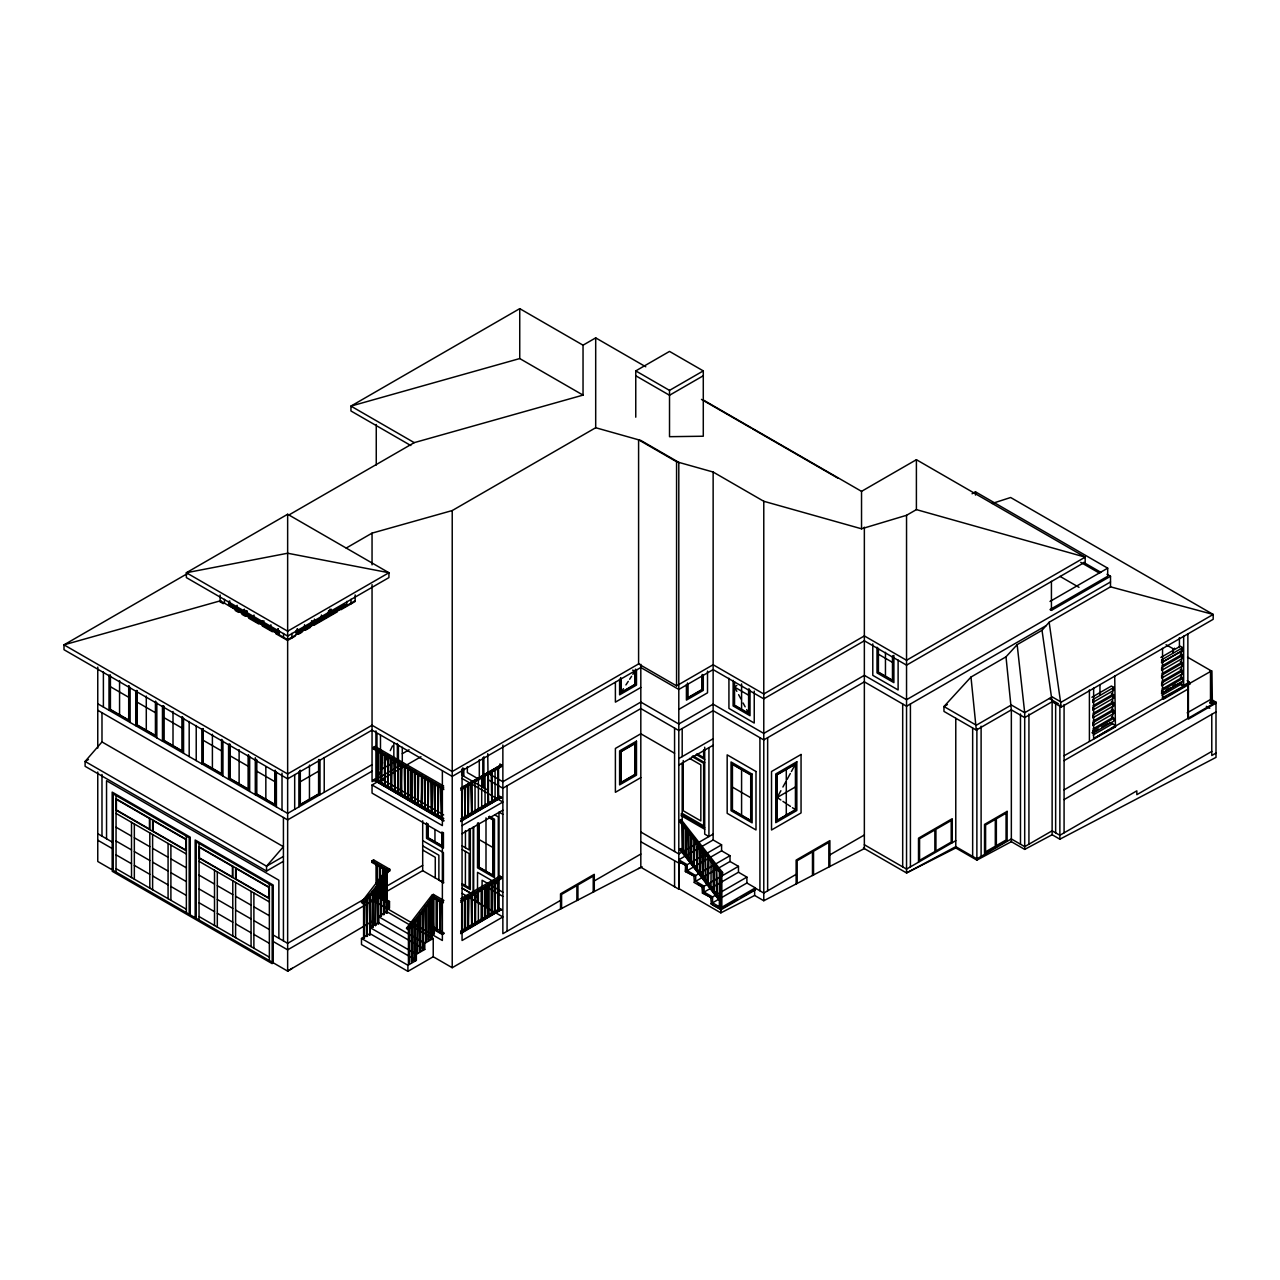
<?xml version="1.0" encoding="UTF-8"?>
<svg xmlns="http://www.w3.org/2000/svg" width="1280" height="1280" viewBox="0 0 1280 1280"><rect width="100%" height="100%" fill="white"/><g stroke="black" fill="none" stroke-linecap="round" stroke-linejoin="round"><path stroke-width="1.5" d="M434.96 842.016L434.96 829.792M465.392 885.6L465.424 851.408M469.152 828.928L469.136 849.92L462.144 845.872M470.352 828.704L470.32 889.648L462.128 884.912M473.152 892.576L473.184 827.152M473.664 892.864L473.712 826.928M477.52 902.32L477.52 893.28M477.52 889.472L477.536 872.336L492.752 881.12M485.68 907.024L485.696 888.336M381.408 769.424L376.96 778.848L376.96 733.648M384.448 762.976L388.08 755.312M390.288 750.624L392.528 745.888M780.88 800L777.136 797.52L780.88 790.72M782.912 787.008L785.616 782.096M787.088 779.408L790.32 773.52M791.408 771.52L795.424 764.224L777.136 774.768L777.136 820.256L795.424 809.696L795.424 764.224M621.008 678.416L621.008 692.4L623.456 688.688M625.92 684.928L628.256 681.376M629.648 679.248L631.616 676.256M632.864 674.336L635.072 670.976L632.592 670.16M388.592 871.536L363.648 903.936L362.24 903.12L361.488 902.176L386.768 869.344L386.768 870.96L389.76 870.848L389.76 869.232L373.584 859.888L372 860.8L372 862.432L386.768 870.96M365.808 898.496L368.176 895.408M378.864 881.52L384.816 873.808M363.648 903.936L362.896 902.992L389.76 869.232M369.232 895.04L370.288 894.656L369.76 934.912L369.232 895.04L370.288 894.656M364.656 901.968L364.128 938.16L364.128 901.664M366.944 898.992L366.944 898L366.944 936.544L367.472 898.304M375.392 925.584L375.92 887.344L375.392 925.584L374.864 889.696M377.664 886.048L378.192 923.952L378.192 883.392M381.008 880.72L381.008 879.728L381.008 916.24L380.48 880.416M384.352 876.384L383.296 876.768L384.352 876.384L383.824 914.608L383.264 867.712L382.736 875.728M433.984 897.04L408.656 929.92L407.248 929.12L406.512 928.16L431.792 895.328L433.36 894.4L443.92 900.496L442.336 901.408L431.792 895.312M409.632 926.032L414.384 919.856M429.824 899.792L432.192 896.704M428.656 901.968L428.656 940.496L429.184 902.272M408.656 929.92L407.92 928.976L433.2 896.144L433.6 897.52M408.96 928.528L408.96 927.536L408.96 964.048L409.488 927.84M411.776 924.88L411.776 923.888L411.776 962.432L412.304 924.192M417.408 953.088L417.936 916.88L417.408 953.088L416.88 919.232M420.224 912.928L420.224 951.456L419.696 915.584M425.84 906.608L425.84 905.616L425.84 942.128L425.312 906.304M101.984 712.704L101.984 741.936L85.104 761.44L85.104 766.304L266.544 871.072L283.424 861.312M1042.016 630.304L1049.136 622.272L1110.512 586.832L1213.184 614.448L1213.184 619.312L1061.28 707.024L1052.128 701.744L1024.704 717.584L1011.344 709.872L976.32 730.08L943.968 711.408L943.968 706.528L970.976 677.056L1006 656.832L1017.152 644.656L1042.016 630.304L1052.128 701.744M736.848 691.344L734.544 687.072L736.848 685.456M97.76 771.984L97.76 861.488L287.648 971.12L292.32 968.304M287.648 971.056L372.048 921.408L375.328 923.312M388.096 787.632L388.608 756.48L388.096 787.632L387.568 756.48L388.608 755.872M388.608 756.48L387.568 756.48M386.592 900.496L387.12 900.8M645.76 366.784L595.696 337.872L583.04 345.184L519.744 308.64L350.944 406.096L350.944 410.96L410.816 445.536M287.648 514.256L186.368 572.736L186.368 577.6L287.648 636.08L388.928 577.6L388.928 572.736L287.648 514.256L287.648 971.12M188.224 573.12L64 644.848L64 649.712L287.648 778.848L372.048 730.112L452.224 776.4L640.816 667.52L678.8 689.44L713.136 669.616L763.776 698.848L864.352 640.784L906.544 665.152L1085.184 562.016L1085.184 557.136L916.4 459.696L861.536 491.36L702.72 399.664M288.288 515.344L414.24 442.64L583.04 395.104L583.04 345.184M635.76 417.2L635.76 370.896L669.52 351.408L703.28 370.896L703.28 436.224L669.52 436.688L669.52 390.384L703.28 370.896M346.208 548.064L372.048 533.136L452.224 510.56L595.696 427.728L640.816 440.432L678.8 462.368L678.8 889.184L678.8 861.84L686.016 865.376L685.456 871.664L685.456 865.696M703.28 375.76L669.52 395.264L635.76 375.76M345.344 604.448L331.28 612.576L331.28 609.328M311.936 624.144L297.168 632.672L297.168 628.88M314.048 622.928L328.816 614.4L328.816 610.608M345.696 604.656L330.928 613.184L330.928 609.392M355.168 600.704L287.648 639.68L220.352 600.816M289.056 639.664L295.264 636.08M298.64 634.128L302.016 632.176M305.392 630.224L310.464 627.312M313.84 625.36L337.472 611.712M340.848 609.76L355.168 601.488L355.168 594.928M88.48 759.488L85.104 761.44L266.544 866.192L283.424 856.448M300.304 781.728L318.592 771.184M443.824 789.568L373.488 748.96L373.488 747.344L375.072 746.432L443.696 786.032M373.488 748.96L375.072 748.048M381.408 783.776L381.936 752.624L381.408 783.776L380.88 752.624L381.936 752.016M381.936 752.624L380.88 752.624M385.28 756.48L384.752 785.712L384.224 754.544L385.28 754.544M372.048 764.688L287.648 813.408L97.76 703.776M391.952 760.336L391.424 789.568L390.896 758.4L391.952 758.4M372.048 771.184L287.648 819.904L97.76 710.272M402.288 753.712L409.088 749.792M394.768 791.504L394.24 760.336L394.768 791.504L395.296 760.336M443.824 821.04L373.488 779.824L375.168 778.864L443.776 818.48M401.456 795.36L400.928 764.192L401.456 795.36L401.984 764.192M373.488 780.432L375.168 779.472L409.472 799.28M400.992 764.976L372.048 781.68L372.048 584.64M377.536 781.552L378.592 781.552L378.592 750.688L377.536 750.688L378.064 781.248M442.368 833.712L372.048 793.104L372.048 784.976L420.976 756.736M414.816 803.072L415.344 771.904L414.816 803.072L414.288 771.904L415.344 771.296M415.344 771.904L414.288 771.904M417.104 774.144L418.16 774.144L418.16 804.992L418.688 775.76M417.632 774.448L418.688 773.84M420.432 776.064L422.016 775.152M420.96 776.368L422.016 775.76L421.488 806.928L421.488 776.064M397.584 793.12L398.64 793.12L398.64 762.256L397.584 762.256L398.112 792.816M423.776 778L424.832 778L424.832 808.848L425.36 779.616M424.304 778.304L425.888 777.392M861.536 528.8L906.544 515.296L916.4 509.616L1085.184 557.136L906.544 660.272L864.352 635.92L763.776 693.984L713.136 664.736L676.576 685.856L638.592 663.936L638.592 439.808L676.576 461.744L713.136 472.032L763.776 501.28L861.536 528.8L861.536 491.36M427.12 779.92L428.176 779.312L428.176 810.784L428.704 779.616M427.648 780.224L428.176 810.784M404.256 796.976L405.312 796.976L405.312 766.112L404.256 766.112L404.784 796.672M430.464 781.856L431.52 781.856M430.992 782.16L432.048 781.552M639.088 663.648L452.224 771.536L372.048 725.248L287.648 773.968L64 644.848L220.752 600.704M407.6 768.048L408.128 798.608M433.808 783.776L434.864 814.64L435.392 783.472M407.6 798.912L408.656 798.912L408.656 768.048M410.944 800.832L412 800.832L412 769.968L410.944 769.968L410.944 800.832L412 800.832M437.136 785.712L438.192 785.712M437.664 786.016L438.72 785.408L438.192 816.576L437.664 785.408M440.48 787.632L441.536 818.496L442.16 787.28M417.632 773.84L417.632 804.688L418.688 804.688M621.008 692.4L635.072 684.288L635.072 670.976M424.304 777.696L424.832 808.24M461.152 787.952L499.872 765.6L501.456 766.512L501.456 764.88L499.872 763.968L499.872 765.6M460.656 788.432L501.456 764.88M487.872 773.136L488.4 804.288L487.744 753.696M497.808 767.296L500.304 765.84M972.08 493.776L975.472 491.824L1107.696 568.16L1107.696 576.272L1050.016 609.568L1051.424 610.384L1110.512 576.272L1110.512 586.832M461.68 788.864L461.68 819.12M463.952 786.32L465.536 786.624L465.008 817.792L464.48 788.56M468.352 815.872L467.824 784.704L468.352 815.872L468.88 784.704L467.296 784.4M471.696 813.936L471.168 782.768L471.696 813.936L472.224 782.768L470.64 782.464M475.04 781.152L475.04 812.016M478.384 779.216L478.384 810.08M481.712 777.296L481.712 808.144M485.056 775.36L485.056 806.224M488.4 773.44L488.4 804.288M495.072 769.584L495.072 800.432M500.928 766.208L498.416 767.648L498.416 798.512L498.336 766.992M460.656 790.064L501.456 766.512M640.816 687.472L615.392 702.144L615.392 682.432M430.992 781.552L431.52 812.096M430.992 812.4L432.048 812.4L432.048 783.472M372 862.432L373.584 861.52L373.584 859.888M376.048 883.44L376.048 864.16L377.104 863.552M377.104 883.44L377.104 864.16L376.048 864.16M460.688 818.976L499.776 796.4L501.456 797.36L460.656 821.52M380.448 896.944L379.392 896.944L379.392 866.08L380.448 866.08M462.384 818.592L465.792 816.64M467.824 815.568L468.88 815.568M471.168 813.632L472.224 813.632M474.288 811.728L498.944 798.208M379.392 866.08L380.976 865.776M491.744 802.368L492.272 771.2L491.744 802.368L491.216 773.136M460.656 820.912L501.456 797.36M462.064 825.584L502.864 802.032L461.92 778.4M462.064 833.712L502.864 810.16M678.8 709.392L707.52 692.816L707.52 671.12M373.68 892.32L372 893.296L387.824 902.432L387.824 909.136L389.504 908.176L389.504 901.472L373.68 892.32L372 893.904L387.36 902.768L389.04 901.808L380.24 896.736M372.48 894.368L287.648 943.344L273.232 935.024M381.136 889.376L422.688 865.376M377.104 895.008C375.136 896.448 378.704 889.776 377.104 887.296M377.104 896.96L372.048 899.888L442.368 940.496L442.368 832.784M380.48 895.024L422.688 870.656L443.424 882.64L443.424 852.608L422.688 840.608M372.048 901.12L287.648 949.84L273.232 941.52M382.736 879.584L383.264 898.576M383.792 898.88L382.736 898.88M389.04 901.808L389.04 907.904L387.824 909.136M378.368 916.544L424.784 943.344L424.784 949.44L378.368 922.64L378.368 916.544L386.816 911.664L433.232 938.464L433.232 956.736L407.92 971.36L361.488 944.56L361.488 938.464L369.936 933.6L416.352 960.4L416.352 954.304L369.936 927.504L369.936 933.6M380.48 915.936L381.536 915.936L381.536 880.032M383.296 914.304L384.352 914.304M386.112 912.688L387.168 912.688L386.112 912.688L386.064 871.872M369.936 927.504L378.368 922.64M372.576 891.68L372.048 926.896L373.104 926.896L373.104 890.992M374.864 925.28L375.92 925.28M377.664 923.648L378.72 923.648L378.72 883.696M372.048 926.896L373.104 926.896M432.848 897.552L433.36 927.504M363.6 902.336L363.6 937.856L364.656 937.856M366.416 898.688L366.416 936.24L367.472 936.24M369.232 934.608L370.288 934.608M640.816 777.616L615.392 792.304L615.392 748.448L640.816 733.776L674.576 753.248M678.8 758.576L713.136 738.752M438.992 901.104L440.672 900.752L440.048 931.968L439.52 900.8L442.864 902.736M678.8 765.088L713.136 745.248M443.472 902.368L442.336 903.04L432.32 897.248M460.784 898.672L499.872 876.112L501.456 877.024L501.456 878.64L460.656 902.192M460.656 900.576L501.456 877.024M467.824 896.848L468.88 896.848L468.352 928L467.824 898.768M474.512 892.976L476.096 893.28M478.384 922.224L478.384 891.36M481.184 889.12L482.768 889.424M461.68 901.008L461.68 931.248M471.696 895.216L471.696 926.08L471.168 894.912M488.4 885.568L489.456 885.568M495.072 881.712L496.128 881.712M432.624 928.896L434.304 927.936L434.304 933.952L432.624 934.912L432.624 928.896L442.336 934.496L444 933.536M436.176 898.88L436.176 929.728L437.232 929.728L437.232 898.88M436.176 929.728L437.232 929.728M432.16 934.64L433.824 933.68L433.888 898.88M439.52 931.664L440.672 931.616L440.672 902.672M425.312 941.824L426.368 941.824L426.368 905.92M428.128 904.624L428.128 940.192L429.184 940.192M430.944 900.976L430.944 938.576L432 938.576L432 898.608M430.944 938.576L432 938.576M424.784 943.344L433.232 938.464M416.88 952.784L417.936 952.784M419.696 951.152L420.752 951.152L420.752 913.232M422.512 949.536L423.568 949.536L423.568 909.568L423.04 949.84L422.512 911.936M416.352 954.304L424.784 949.44M460.688 931.104L499.776 908.544L501.456 909.504L460.656 933.664M460.688 931.728L475.984 922.896M484.48 917.984L498.944 910.336L498.992 812.08L502.864 814.304M464.48 898.768L464.48 929.632L465.536 929.632L465.536 898.768M467.824 927.696L468.88 927.696M471.168 925.776L472.224 925.776M474.512 923.84L475.568 923.84L475.568 892.976L475.04 924.144L474.512 894.912M477.856 921.92L478.912 921.92M481.184 891.056L481.184 919.984L482.24 919.984L482.24 889.12L482.24 919.984M484.528 887.2L484.528 918.064L485.584 918.064L486.112 887.504M488.928 885.872L487.872 885.264L487.872 916.128L488.928 916.128L488.928 885.264M491.216 883.344L491.216 914.192L492.272 914.192L492.8 883.648M464.48 929.632L465.536 929.632M484.528 918.064L485.584 918.064M487.872 916.128L488.928 916.128M491.216 914.192L492.272 914.192M495.6 881.408L495.072 912.576L495.072 881.104M497.808 879.424L497.808 910.288L498.944 910.336M460.656 933.056L501.456 909.504M408.432 928.224L408.432 963.744L409.488 963.744M411.248 926.544L411.248 962.128L412.304 962.128M414.064 922.896L414.064 960.496L415.12 960.496L415.12 920.544M414.064 960.496L415.12 960.496M361.488 938.464L407.92 965.264L416.352 960.4M1050.016 601.456L1107.696 568.16M720.608 899.024L719.376 899.744L719.376 872.288L679.808 821.856L681.04 819.52L722.544 872.432L722.544 874.048L721.312 874.768L720.608 873.856L720.608 907.424M682.32 824.4L682.768 852.416M1110.512 581.968L906.544 699.712L864.352 675.344L763.776 733.408L713.136 704.176L678.8 724.016L640.816 702.08L502.864 781.728L487.344 772.832M560.528 900.4L502.864 933.696L502.864 745.056M594.288 880.912L640.816 854.048M433.232 956.736L452.224 967.712L494.896 943.072L642.08 866.736M688.128 831.808L688.576 859.824L689.104 832.08L688.128 831.808L688.576 859.824M1046.176 625.6L906.544 706.208L864.352 681.84L763.776 739.904L713.136 710.672L678.8 730.512L640.816 708.576L502.864 788.224L487.744 779.504M690.944 835.408L691.392 863.424L691.92 835.664L690.944 835.408L691.392 863.424M638.592 868.544L640.816 867.248L678.8 889.184M694.224 867.024L694.304 838.688L694.224 867.024L694.752 842.896M719.376 906.704L719.376 900.544L679.808 849.296L681.04 848.592L719.408 897.504M679.808 850.112L681.04 848.592M697.568 846.496L697.04 870.624L697.12 842.288M697.04 870.624L697.568 842.864M713.136 834.112L678.8 853.952L640.816 832.016M777.136 797.52L795.424 786.96M686.288 832.096L685.76 856.224L685.824 831.84M947.408 704.544L943.968 706.528L976.32 725.216L1011.344 704.992L1024.704 712.704L1052.128 696.864L1061.28 702.144L1213.184 614.448L1010.64 497.504L992.128 503.488M721.584 844.832L713.136 839.968L678.8 859.792L687.232 864.672L721.584 844.832L721.584 850.816L687.232 870.64L687.232 864.672M702.224 849.776L702.672 877.792L703.2 850.048L702.224 849.776L702.672 877.792M679.344 863.376L640.816 841.76M680.576 862.864L679.344 861.52M688.128 859.248L689.104 859.52M704.992 853.312L705.44 881.328M705.44 853.872L705.968 881.024M690.944 862.848L691.92 863.12M708.24 884.896L708.32 856.576L708.24 884.896L708.768 860.768M693.776 866.448L694.752 866.72M711.008 888.416L711.088 860.096M696.592 870.048L697.568 870.32M685.456 871.664L694.448 876.224L687.696 872.32M695.68 875.52L730.016 855.68L730.016 861.488L695.68 881.312L695.68 875.52L687.232 870.64M700.384 850.08L699.856 874.208L699.936 849.824M716.224 867.632L716.672 895.648M716.672 868.208L717.2 895.344M702.224 877.216L703.2 877.488M693.904 876.544L694.448 882.016M721.312 874.768L722.544 872.432M702.336 887.216L702.896 892.784L711.328 897.648L702.336 893.104L702.336 887.216L693.904 882.336M704.112 886.192L738.464 866.352L738.464 872.24L704.112 892.08L704.112 886.192L695.68 881.312M707.792 884.32L708.768 884.592M710.56 887.84L711.536 888.112M713.36 891.424L714.352 891.696L713.36 891.424L713.36 863.984L713.824 892M712.56 896.944L746.896 877.12L746.896 883.008L712.56 902.832L712.56 896.944L704.112 892.08M710.784 897.968L711.328 903.536M712.56 904.88L720.848 909.04L737.744 899.28M712.56 902.832L720.992 907.712L755.344 887.888L755.344 889.936L720.992 909.76L710.784 903.856M741.12 897.328L752.944 890.496M1173.088 648.672L1172.944 652.48L1173.088 648.672L1166.032 644.752M1091.904 697.248L1111.392 686.016L1113.84 687.424L1113.84 690.272L1092.752 702.448L1092.752 699.616L1113.84 687.424M1160.832 657.456L1180.304 646.224L1182.768 647.632L1182.768 650.48L1161.664 662.656L1161.664 659.824L1182.768 647.632M1161.488 662.56L1182.592 650.384M796.128 874.384L763.776 893.056L755.344 888.176M829.888 854.88L864.352 834.992M1093.136 705.68L1112.608 694.432L1112.608 691.184M1162.064 665.888L1181.536 654.64L1181.536 649.776L1182.768 650.48M1113.84 695.152L1092.752 707.328L1092.752 710.176L1113.84 697.984L1113.84 695.152L1111.392 693.728M1182.768 655.36L1161.664 667.536L1161.664 670.384L1182.768 658.192L1182.768 655.36L1180.304 653.936M1093.136 713.392L1112.608 702.144L1112.608 698.896M1162.064 673.6L1181.536 662.352L1181.536 659.104M1113.84 702.864L1092.752 715.04L1092.752 717.888L1113.84 705.696L1113.84 702.864L1111.392 701.44M1182.768 663.072L1161.664 675.248L1161.664 678.096L1182.768 665.904L1182.768 663.072L1180.304 661.648M1093.136 721.104L1112.608 709.872L1112.608 706.624M1162.064 681.312L1181.536 670.08L1181.536 666.832M1113.84 710.576L1092.752 722.752L1092.752 725.6L1113.84 713.424L1113.84 710.576L1111.392 709.152M1182.768 670.784L1161.664 682.96L1161.664 685.808L1182.768 673.632L1182.768 670.784L1180.304 669.36M1093.136 728.832L1112.608 717.584L1112.608 714.336M1162.064 689.04L1181.536 677.792L1181.536 674.544M1113.84 718.288L1092.752 730.48L1092.752 733.312L1113.84 721.136L1113.84 718.288L1111.392 716.864M1182.768 678.496L1161.664 690.688L1161.664 693.52L1182.768 681.344L1182.768 678.496L1180.304 677.072M1091.952 732.768L1098.448 729.008M1101.68 727.136L1108.176 723.392M1165.984 690.016L1169.312 688.096M1172.656 686.16L1176 684.24M1161.488 693.424L1182.768 681.344M1093.136 735.024L1112.608 723.776L1115.424 725.696L1115.424 726.912L1064.08 755.744M1162.064 695.232L1181.536 683.984L1183.648 685.424L1189.28 682.176M1210.704 670.544L1187.52 657.152M1093.632 688.112L1093.632 738.688L1115.424 725.696M1187.168 680.736L1189.984 682.656L1162.544 697.68L1163.248 699.312L1162.544 698.896L1162.544 648.32M1093.632 738.688L1108.24 730.256M1111.472 728.384L1165.792 697.024M1169.04 695.152L1183.648 686.72M1187.184 684.8L1210.624 671.44L1210.624 699.456L1187.184 712.832M1163.248 699.312L1189.984 683.872L1189.984 682.656M1064.08 760.624L1187.872 689.152M955.776 840.672L906.544 869.104L864.352 844.736M1064.08 789.856L1187.872 718.4L1187.872 684.288M1188.4 718.096L1216 702.144L1216 757.376L1059.872 839.2L1052.128 834.736L1024.704 849.392L1011.344 841.68L976.88 860.128L955.776 847.952L906.544 872.944L863.424 848.048M1064.08 799.6L1216 711.904M1211.776 751.424L1136.832 794.688L1136.832 790.848L1059.872 835.28L1052.128 830.816L1024.704 846.656L1011.344 838.944L976.88 858.832L955.776 846.656L906.544 872.944L906.544 515.296M1216 753.056L1211.776 755.504L1211.776 714.336M387.824 902.432L389.504 901.472M679.344 888.864L720.848 912.864L754.64 895.456L763.776 900.736L864.352 848.576L864.352 527.184M583.04 395.104L519.744 358.56L350.944 406.096L414.24 442.64M1209.856 702.192C1215.584 702.416 1208.864 700.976 1209.92 703.376L1212.368 703.12L1211.92 670.88L1209.92 671.104M1109.808 722.448L1112.608 723.776M219.92 601.728L223.312 603.664M235.152 610.448L238.544 612.384M241.936 614.32L245.312 616.256M248.704 618.192L258.864 624.016M262.256 625.952L272.416 631.76M275.792 633.696L287.648 640.48M473.136 894.56L462.16 888.224L477.52 897.088M1107.04 574.272L1110.512 576.272M1083.648 562.4L1100.816 572.304M1080.72 562.336L1099.696 573.28M1060.016 576.368L1078.992 587.328M1210.624 671.44L1210.624 699.456M1181.536 657.488L1182.768 658.192M1181.536 665.2L1182.768 665.904M1181.536 672.912L1182.768 673.632M701.472 399.408L750.832 427.904M752.528 428.88L837.632 478.016M1189.984 683.872L1188.4 683.984L1188.4 719.104L1216 703.168L1210.816 700.176M1210.816 699.152L1216 702.144M635.76 370.896L669.52 390.384M1206.336 706.32L1209.76 708.288M1112.608 689.568L1113.84 690.272M1112.608 697.28L1113.84 697.984M1112.608 704.992L1113.84 705.696M1112.608 712.704L1113.84 713.424M1115.424 726.912L1114.72 675.936M1049.312 698.496L1058.448 703.776M878.416 654.24L892.48 662.352M734.544 687.072L748.608 695.2M748.608 689.76L748.608 713.296L734.544 705.168L734.544 681.648M697.024 753.744L703.648 757.568L703.648 749.776M696.256 754.528L704.704 759.408M692.88 755.824L704.704 762.656M692.048 756.56L703.648 763.264L703.648 825.792L682.096 813.344M689.648 758.432L700.832 764.88L700.832 820.912L683.248 810.768L683.248 760.528M732.432 787.136L750.72 797.696M681.072 813.984L704.704 827.616M681.072 815.6L704.704 829.248M721.584 850.816L730.016 855.68M730.016 861.488L738.464 866.352M738.464 872.24L746.896 877.12M746.896 883.008L755.344 887.888M755.344 889.936L754.64 889.52L754.64 895.456M682.752 863.488L686.016 865.376M230.08 604.464L244.144 612.592L244.144 609.328M261.024 622.336L246.96 614.208L246.96 610.96M261.376 622.944L246.608 614.416L246.608 610.624M263.488 624.16L278.256 632.688L278.256 628.896M497.36 767.04L498.944 767.952M697.824 883.968L702.896 886.896M494.56 768.656L496.128 769.584M494.032 768.96L495.6 769.888M491.216 770.592L492.8 771.504M490.688 770.896L492.272 771.808M487.872 772.528L489.456 773.44M484.528 774.448L486.112 775.36M484 774.752L485.584 775.664M481.184 776.384L482.768 777.296M480.656 776.688L482.24 777.6M477.856 778.304L479.424 779.216M477.328 778.608L478.912 779.52M474.512 780.24L476.096 781.152M473.984 780.544L475.568 781.456M487.744 790.064L461.712 775.04L461.712 769.136M501.456 797.984L499.776 796.4M471.168 782.16L472.224 782.768M498.416 798.512L497.808 769.216M467.824 784.096L468.88 784.704M464.48 786.016L465.536 786.624M373.488 747.344L443.824 787.936M422.016 775.76L421.488 806.928M381.888 779.296L443.648 814.944M412.896 801.248L416.336 803.232M419.76 805.216L442.16 818.144M478.944 839.456L493.056 847.6M373.488 779.824L443.824 820.432M372.048 784.976L442.368 825.584L442.368 770.8M498.944 880.096L498.336 879.12L498.416 910.64M495.6 882.016L494.56 881.408L494.56 912.272L495.6 912.272M494.432 882.096L498.304 884.336L498.304 816.928L494.864 814.944M502.864 892.224L482.096 880.224L482.08 904.944L474.368 900.528M502.864 896.384L485.696 886.464M480.656 888.816L482.24 889.728M477.856 890.448L479.424 891.36M477.856 891.056L478.912 891.664M473.984 892.672L475.568 893.6M501.456 910.112L499.776 908.544M473.664 894.864L476.096 896.272M472.224 894.912L471.696 926.08M110.416 686.72L128.704 697.28M137.136 702.144L155.424 712.704M163.52 717.376L182.16 728.144M203.248 740.32L221.536 750.88M229.984 755.744L248.256 766.304M256.352 770.976L274.992 781.728M462.16 893.44L502.864 916.944L462.064 940.496L462.064 770.8M387.04 869.28L389.76 870.848M372 860.8L388.176 870.144M377.104 864.16L376.576 895.328M433.36 928.112L432.848 898.88M101.984 741.936L283.424 846.704L266.544 866.192L266.544 871.072M361.488 902.176L362.896 902.992M406.512 928.16L407.92 928.976M116.048 798.784L186.368 839.392M199.04 846.704L269.36 887.312M116.048 810.16L186.368 850.768M199.04 858.08L269.36 898.672M116.048 813.408L186.368 854.016M199.04 861.328L269.36 901.92M116.048 827.216L131.52 836.144M134.336 837.776L149.808 846.704M152.608 848.32L168.08 857.264M170.896 858.88L186.368 867.824M199.04 875.12L214.512 884.064M217.312 885.68L232.784 894.624M235.6 896.24L251.072 905.168M253.888 906.8L269.36 915.728M116.048 841.024L131.52 849.952M134.336 851.568L149.808 860.512M152.608 862.128L168.08 871.072M170.896 872.688L186.368 881.616M199.04 888.928L214.512 897.872M217.312 899.488L232.784 908.416M235.6 910.048L251.072 918.976M253.888 920.608L269.36 929.536M97.76 833.712L112.176 842.032M97.76 840.208L112.176 848.528M116.048 854.832L131.52 863.76M134.336 865.376L149.808 874.32M152.608 875.936L168.08 884.864M170.896 886.496L186.368 895.424M199.04 902.736L214.512 911.664M217.312 913.296L232.784 922.224M235.6 923.856L251.072 932.784M253.888 934.416L269.36 943.344M116.048 868.624L186.368 909.232M199.04 916.544L269.36 957.152M112.176 871.264L272.176 963.648M489.392 816.256L494.48 819.184L494.432 877.632L477.536 867.872L477.536 823.04M488.48 816.944L493.424 819.792L493.376 875.808L478.592 867.264L478.592 822.816M488.832 817.552L493.072 820L493.024 875.2L478.944 867.056L478.944 823.664M462.144 849.52L469.136 853.568L469.12 887.744L462.128 883.712M442.368 846.32L427.6 837.776L427.6 824.256M422.688 845.872L438.88 855.232L438.88 880L443.744 882.816M422.688 850.032L435.264 857.312L435.264 877.92M782.912 801.36L785.616 803.152M787.28 804.272L790.448 806.368M792.4 807.68L795.424 809.696M685.84 827.264L681.04 821.136L681.04 819.52M693.024 836.432L703.824 850.192M712.208 860.88L720.608 871.584M722.544 874.048L721.84 873.152L721.84 906.704M679.808 820.224L721.312 873.136M681.04 849.408L689.44 860.096M691.824 863.152L703.824 878.448M706.224 881.504L718.208 896.784M679.808 849.296L719.376 899.744M738.624 694.672L740.88 698.88M743.088 702.992L745.152 706.816M746.656 709.632L748.608 713.296M1049.136 622.272L1061.28 707.024M1017.152 644.656L1024.704 712.704L1024.704 849.392M1006 656.832L1011.344 709.872M970.976 677.056L976.32 730.08M1187.872 633.696L1187.872 682.992M1183.648 636.144L1183.648 685.504L1179.424 683.072L1181.536 683.984L1181.536 685.504M1179.424 637.648L1179.424 647.504M1099.952 685.12L1099.952 694.976M1089.408 689.952L1089.408 741.136M1064.08 704.56L1064.08 832.848M1059.872 705.056L1059.872 839.2M1055.648 702.624L1055.648 832.848M1052.128 702.624L1052.128 834.736M1051.424 581.36L1051.424 610.384M1028.928 713.984L1028.928 844.224M1020.48 713.984L1020.48 844.224M1011.344 710.688L1011.344 841.68M981.104 726.176L981.104 856.4M976.88 728.608L976.88 860.128M975.472 491.824L975.472 495.072M972.656 728.144L972.656 856.4M955.776 718.4L955.776 847.952M952.256 842.704L952.256 818.688L918.512 838.176L918.512 862.192M916.4 459.696L916.4 509.616M910.416 703.984L910.416 866.864M902.688 703.984L902.688 866.864M898.112 660.048L898.112 689.968L872.784 675.344L872.784 643.872M893.888 655.376L893.888 682.656L877.024 672.928L877.008 647.2M892.832 655.824L892.832 680.832L878.064 672.304L878.064 649.232M892.48 656.4L892.48 680.224L878.416 672.096L878.416 648.288M885.456 652.336L885.456 676.16M829.888 866.448L829.888 840.608L796.128 860.096L796.128 883.952M828.832 866.992L828.832 842.448L813.536 851.264L813.536 874.928L812.48 875.472L812.48 851.888L797.184 860.72L797.184 883.408M786.288 769.504L786.288 814.976M767.648 737.68L767.648 890.816M763.776 501.28L763.776 900.736M759.92 737.68L759.92 890.816M754.24 691.104L754.24 723.04L728.928 708.416L728.928 678.288M750.016 690.096L750.016 715.728L733.104 705.952L733.136 680.4M748.96 688.576L748.96 713.904L734.192 705.376L734.192 682M741.584 683.904L741.584 709.232M741.584 769.68L741.584 815.152M720.992 907.712L720.992 909.76M720.848 909.04L720.848 912.864M714.352 867.872L714.352 891.696M713.136 472.032L713.136 839.968M708.928 747.68L708.928 836.56L704.704 834.112L704.704 747.232M703.296 674.784L703.296 690.368L686.416 700.112L686.416 684.528M702.24 674.448L702.24 689.76L687.472 698.288L687.472 682.976M701.888 675.568L701.888 689.568L687.824 697.68L687.824 683.696M699.856 846.752L699.856 874.208M699.408 846.176L699.408 873.632M685.76 828.784L685.76 856.224M685.296 828.208L685.296 855.648M683.296 824.672L683.296 852.112M682.192 728.544L682.192 756.624M682.192 763.12L682.192 850M676.576 461.744L676.576 685.856M674.576 728.064L674.576 851.504M674.576 861.248L674.576 886.752M640.816 664.272L640.816 867.248M636.48 669.504L636.48 685.088L619.6 694.848L619.6 679.248M635.424 669.168L635.424 684.48L620.656 693.008L620.656 677.696M595.696 337.872L595.696 427.728M594.288 891.52L594.288 874.32L560.528 893.808L560.528 909.024M593.232 892.128L593.232 876.144L577.936 884.976L577.936 900M576.88 900.544L576.88 885.584L561.584 894.416L561.584 908.48M519.744 308.64L519.744 358.56M507.072 785.792L507.072 931.264M499.872 876.112L499.872 877.728M491.744 883.04L491.744 914.512M488.4 884.96L488.4 916.432M486 817.888L486 871.136M485.056 886.896L485.056 918.368M483.872 756.72L483.872 787.824M482.816 757.712L482.816 787.216M479.296 759.808L479.296 779.504L467.344 772.592L467.344 766.688M468.352 896.544L468.352 928M465.44 830.592L465.44 847.776M465.008 786.928L465.008 817.792M465.008 898.464L465.008 929.936M463.824 768.384L463.824 776.256M462.768 767.872L462.768 775.648M452.224 510.56L452.224 967.712M443.424 832.544L443.424 848.144L426.544 838.384L426.544 822.784M442.016 831.888L442.016 845.712L427.952 837.568L427.952 823.76M441.632 786.976L441.536 818.496M438.192 785.104L438.192 816.576M436.704 898.576L436.704 930.032M434.864 783.168L434.864 814.64M433.36 894.4L433.36 895.216M431.52 781.248L431.52 812.72M431.472 899.296L431.472 938.88M422.688 820.784L422.688 870.656M414.592 920.24L414.592 960.8M411.472 769.664L411.472 801.136M408.128 767.744L408.128 799.216M407.92 965.264L407.92 971.36M404.784 765.808L404.784 797.28M402.288 747.216L402.288 764.224M398.416 745.088L398.416 766.464M398.112 761.952L398.112 793.424M397.36 743.488L397.36 767.072M393.84 743.072L393.84 762.24L380.48 769.952L380.48 734.912M391.424 758.704L391.424 789.568M387.824 756.32L387.824 787.184M387.552 868.88L387.552 870.24M387.12 871.872L387.168 912.688M386.592 871.568L386.64 912.992M386.336 871.712L386.336 900.656M385.008 754.704L385.008 785.552M384.752 754.848L384.752 785.712M383.792 868.016L383.824 914.608M383.52 868.16L383.52 899.024M380.448 868.016L380.448 877.664M379.92 866.384L379.92 897.248M378.064 750.384L378.064 781.856M376.256 424.48L376.256 465.024M375.92 730.88L375.92 779.456M372.576 890.688L372.576 927.2M372.048 533.136L372.048 564.832M369.76 894.352L369.76 934.912M350.976 599.264L350.976 603.92M346.752 601.36L346.752 605.264L296.112 634.496L296.112 630.592M329.872 609.168L329.872 615.008M328.464 610.944L328.464 614.192L314.4 622.32L314.4 619.072M324.224 757.536L324.224 792.288M321.424 615.008L321.424 618.256M320 759.648L320 794.72M318.944 759.408L318.944 794.112L299.952 805.088L299.952 770.368M318.592 759.808L318.592 793.92L300.304 804.48L300.304 770.368M312.992 620.848L312.992 624.752M311.584 620.688L311.584 623.936L297.52 632.064L297.52 628.816M309.456 765.088L309.456 799.2M304.544 624.752L304.544 628M298.896 771.824L298.896 806.912M294.688 774.592L294.688 809.344M291.888 633.376L291.888 638.016M283.536 633.456L283.536 637.296M283.424 817.472L283.424 940.912M282.016 773.12L282.016 810.16M279.312 630.608L279.312 634.512L228.672 605.28L228.672 601.376M278.864 938.272L278.864 880.208L106.544 780.72L106.544 838.784M277.904 628.832L277.904 632.08L263.84 623.952L263.84 620.704M276.4 771.824L276.4 806.912M275.344 770.368L275.344 805.088L256.352 794.112L256.352 759.408M274.992 770.368L274.992 804.48L256.704 793.92L256.704 759.808M273.232 962.784L273.232 885.072L195.168 840L195.168 917.728M272.176 962.176L272.176 885.68L196.224 841.824L196.224 918.336M270.88 624.768L270.88 628.016M269.36 884.064L269.36 960.56M265.84 766.976L265.84 799.2M262.432 620.864L262.432 624.768M255.296 757.696L255.296 794.72M254 615.024L254 618.272M253.888 892.992L253.888 948.208M251.072 891.36L251.072 946.592M249.664 756.4L249.664 791.472M248.608 754.928L248.608 789.648L229.632 778.688L229.632 743.968M248.256 754.928L248.256 789.04L229.984 778.48L229.984 744.384M245.552 611.12L245.552 615.024M244.496 609.408L244.496 613.2L229.728 604.672L229.728 600.88M239.12 749.664L239.12 783.76M237.12 605.28L237.12 608.528M235.6 867.824L235.6 879.184M235.6 882.432L235.6 937.664M232.784 866.192L232.784 877.568M232.784 880.816L232.784 936.032M228.576 744.208L228.576 779.296M224.464 599.344L224.464 603.2M222.944 740.96L222.944 776.048M221.888 739.504L221.888 774.224L202.896 763.264L202.896 728.544M221.536 739.504L221.536 773.616L203.248 763.056L203.248 728.944M220.128 595.008L220.128 601.616M217.312 871.872L217.312 927.104M214.512 870.256L214.512 925.472M212.4 734.224L212.4 768.336M201.84 728.784L201.84 763.872M199.04 843.456L199.04 919.952M196.224 725.536L196.224 760.624M190.24 914.88L190.24 837.168L112.176 792.096L112.176 869.808M189.184 721.472L189.184 756.56M189.184 914.272L189.184 837.776L113.232 793.92L113.232 870.416M186.368 836.144L186.368 912.64M183.568 718.224L183.568 753.312M182.512 716.768L182.512 751.488L163.52 740.528L163.52 705.808M182.16 716.768L182.16 750.88L163.872 740.32L163.872 706.208M173.008 711.488L173.008 745.6M170.896 845.072L170.896 900.304M168.08 843.456L168.08 898.672M162.464 706.048L162.464 741.136M156.832 702.8L156.832 737.888M155.776 701.344L155.776 736.048L136.784 725.088L136.784 690.368M155.424 701.344L155.424 735.44L137.136 724.88L137.136 690.784M152.608 819.904L152.608 831.28M152.608 834.528L152.608 889.744M149.808 818.272L149.808 829.648M149.808 832.896L149.808 888.128M146.288 696.064L146.288 730.16M135.744 690.624L135.744 725.696M134.336 823.968L134.336 879.184M131.52 822.336L131.52 877.568M130.112 687.376L130.112 722.448M129.056 685.904L129.056 720.624L110.064 709.664L110.064 674.944M128.704 685.904L128.704 720.016L110.416 709.456L110.416 675.344M119.568 680.624L119.568 714.736M116.048 795.536L116.048 872.048M109.008 675.184L109.008 710.272M103.392 671.936L103.392 707.024M101.984 774.464L101.984 836.144M97.76 667.088L97.76 748.096M386.64 872.416L386.64 873.408L386.64 872.416M388.928 572.736L287.648 631.2L186.368 572.736L287.648 553.232L388.928 572.736M636.48 741.152L619.6 750.896L619.6 784.896L636.48 775.152L636.48 741.152M635.424 742.976L620.656 751.504L620.656 783.072L635.424 774.544L635.424 742.976M635.072 743.584L621.008 751.696L621.008 782.464L635.072 774.352L635.072 743.584M433.824 927.056L432.16 928.016L442.336 933.888L444 932.928L433.824 927.056M801.056 754.48L771.52 771.52L771.52 830L801.056 812.944L801.056 754.48M796.832 761.776L775.744 773.968L775.744 822.688L796.832 810.512L796.832 761.776M795.776 763.616L776.784 774.576L776.784 820.864L795.776 809.904L795.776 763.616M1174.624 648.416L1172.688 649.536L1174.624 648.416M934.864 829.952L919.568 838.784L919.568 860.368L934.864 851.536L934.864 829.952M951.216 820.512L935.92 829.344L935.92 850.928L951.216 842.096L951.216 820.512M1007.12 811.376L984.528 824.416L984.528 853.664L1007.12 840.608L1007.12 811.376M995.296 819.424L985.584 825.024L985.584 851.824L995.296 846.224L995.296 819.424M1006.064 813.2L996.352 818.816L996.352 845.616L1006.064 840L1006.064 813.2M756 771.504L727.168 754.848L727.168 813.328L756 829.968L756 771.504M752.128 774.144L731.04 761.952L731.04 810.688L752.128 822.864L752.128 774.144M751.072 774.752L732.096 763.792L732.096 810.08L751.072 821.04L751.072 774.752M750.72 774.96L732.432 764.4L732.432 809.872L750.72 820.432L750.72 774.96M149.456 818.48L116.4 799.392L116.4 809.952L149.456 829.04L149.456 818.48M186.016 839.6L152.96 820.512L152.96 831.072L186.016 850.16L186.016 839.6M232.432 866.4L199.392 847.312L199.392 857.872L232.432 876.96L232.432 866.4M269.008 887.504L235.952 868.432L235.952 878.976L269.008 898.064L269.008 887.504"/></g></svg>
